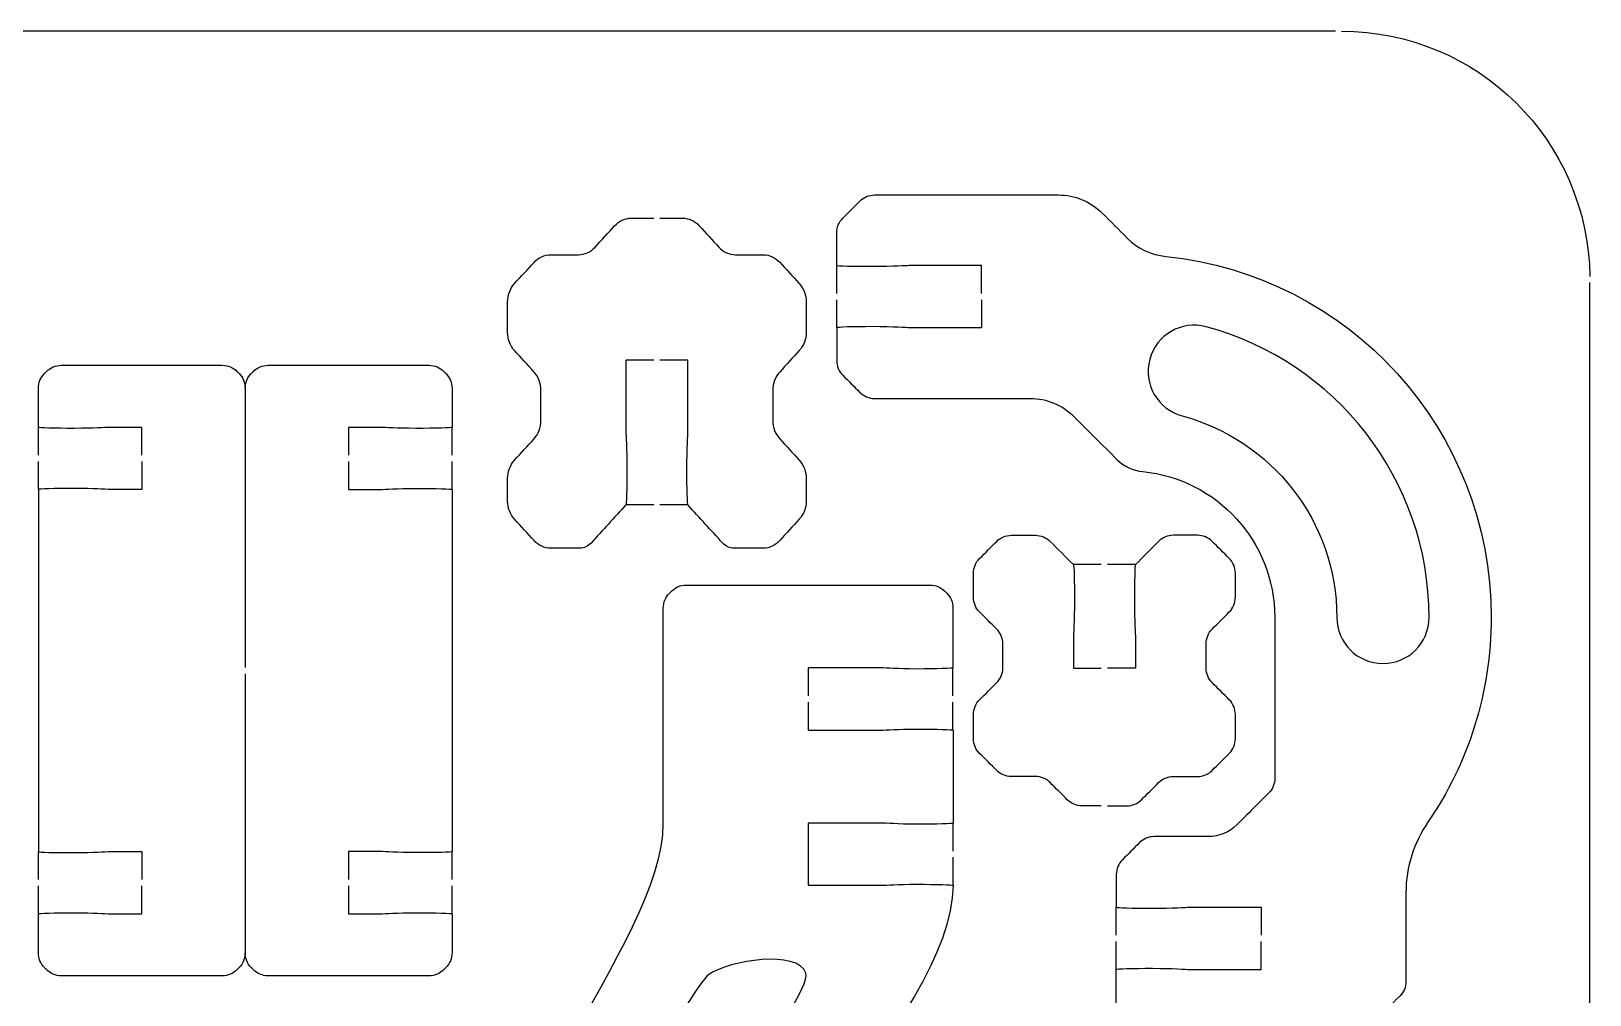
# Model space of a CAD drawing. Extents: x 0 to 265, y 230 to 450.
# Drawn here: x 189.7 to 265, y 403.4 to 450 of the extents above; entities that cross this region are included whole.
import ezdxf

# ---------------------------------------------------------------- set-up
doc = ezdxf.new("R2010")
doc.units = 0
doc.header["$MEASUREMENT"] = 0
doc.layers.add('DEFAULT', color=18, linetype='CONTINUOUS')

msp = doc.modelspace()

# ---------------------------------------------------------------- linework, layer by layer
at = {"layer": 'DEFAULT', "color": 1}
for points in [[(252.698, 450), (147.299, 450)], [(228.596, 437.321), (228.596, 438.672)], [(265, 242.15), (265, 437.85)], [(228.596, 435.67), (228.596, 437.021)], [(190.003, 429.507), (190.003, 430.858)], [(209.998, 429.507), (209.998, 430.858)], [(190.003, 427.856), (190.003, 429.207)], [(209.998, 427.856), (209.998, 429.207)], [(219.752, 427.108), (218.401, 427.108)], [(221.403, 427.108), (220.052, 427.108)], [(241.385, 424.226), (240.034, 424.226)], [(243.036, 424.226), (241.685, 424.226)], [(234.213, 417.883), (234.213, 419.234)], [(234.213, 416.232), (234.213, 417.583)], [(234.216, 410.383), (234.216, 411.734)], [(190.003, 409.011), (190.003, 410.358)], [(209.998, 409.011), (209.998, 410.358)], [(234.216, 408.732), (234.216, 410.083)], [(190.003, 407.36), (190.003, 408.711)], [(209.998, 407.36), (209.998, 408.711)], [(242.111, 406.319), (242.111, 407.67)], [(242.111, 404.668), (242.111, 406.019)]]:
    msp.add_lwpolyline(points, dxfattribs=at)
msp.add_open_spline([(252.998, 450), (259.577, 450), (264.918, 444.708), (265, 438.15)], degree=3, dxfattribs=at)
for points, knots in [([(235.596, 437.321), (235.596, 437.772), (235.596, 438.222), (235.596, 438.672), (234.429, 438.672), (233.263, 438.672), (232.096, 438.672), (232.004, 438.672), (231.313, 438.623), (230.346, 438.623), (229.38, 438.623), (228.596, 438.644), (228.596, 438.672), (228.596, 439.2), (228.596, 439.728), (228.596, 440.256), (228.596, 440.521), (228.702, 440.778), (228.889, 440.965), (229.166, 441.242), (229.442, 441.518), (229.718, 441.794), (229.905, 441.981), (230.159, 442.087), (230.424, 442.087), (233.385, 442.087), (236.346, 442.087), (239.307, 442.087), (240.104, 442.087), (240.866, 441.77), (241.431, 441.209), (241.837, 440.801), (242.244, 440.393), (242.651, 439.985), (243.149, 439.491), (243.801, 439.191), (244.5, 439.12), (253.337, 438.217), (260.23, 430.752), (260.23, 421.675), (260.23, 418.017), (259.108, 414.62), (257.193, 411.808), (256.505, 410.799), (256.11, 409.614), (256.11, 408.39), (256.11, 406.955), (256.11, 405.521), (256.11, 404.086), (256.11, 403.821), (256.004, 403.567), (255.817, 403.38), (255.401, 402.964), (254.984, 402.548), (254.568, 402.132), (254.004, 401.567), (253.242, 401.253), (252.444, 401.253), (249.608, 401.253), (246.772, 401.253), (243.935, 401.253), (243.671, 401.253), (243.417, 401.359), (243.23, 401.546), (242.953, 401.822), (242.677, 402.099), (242.401, 402.375), (242.214, 402.562), (242.108, 402.816), (242.108, 403.081), (242.108, 403.61), (242.108, 404.139), (242.111, 404.668), (242.111, 404.696), (242.895, 404.721), (243.861, 404.721), (244.828, 404.721), (245.519, 404.668), (245.611, 404.668), (246.777, 404.668), (247.944, 404.668), (249.111, 404.668), (249.111, 405.118), (249.111, 405.569), (249.111, 406.019)], [0, 0, 0, 0, 3.83, 3.83, 3.83, 13.75, 13.75, 13.75, 14.75, 14.75, 14.75, 15.75, 15.75, 15.75, 20.24, 20.24, 20.24, 21.24, 21.24, 21.24, 24.563402, 24.563402, 24.563402, 25.563402, 25.563402, 25.563402, 50.743402, 50.743402, 50.743402, 51.743402, 51.743402, 51.743402, 56.643657, 56.643657, 56.643657, 57.643657, 57.643657, 57.643657, 58.643657, 58.643657, 58.643657, 59.643657, 59.643657, 59.643657, 60.643657, 60.643657, 60.643657, 72.843657, 72.843657, 72.843657, 73.843657, 73.843657, 73.843657, 78.849973, 78.849973, 78.849973, 79.849973, 79.849973, 79.849973, 103.969973, 103.969973, 103.969973, 104.969973, 104.969973, 104.969973, 108.293375, 108.293375, 108.293375, 109.293375, 109.293375, 109.293375, 113.803375, 113.803375, 113.803375, 114.803375, 114.803375, 114.803375, 115.803375, 115.803375, 115.803375, 125.723375, 125.723375, 125.723375, 129.553375, 129.553375, 129.553375, 129.553375]), ([(219.752, 434.107), (219.302, 434.107), (218.852, 434.107), (218.401, 434.107), (218.401, 432.941), (218.401, 431.774), (218.401, 430.608), (218.401, 430.516), (218.451, 429.825), (218.451, 428.858), (218.451, 427.891), (218.429, 427.108), (218.401, 427.108), (217.84, 426.494), (217.279, 425.881), (216.718, 425.267), (216.574, 425.108), (216.38, 425.02), (216.175, 425.02), (215.706, 425.02), (215.237, 425.02), (214.768, 425.02), (214.468, 425.02), (214.178, 425.15), (213.967, 425.383), (213.65, 425.729), (213.334, 426.075), (213.018, 426.42), (212.806, 426.653), (212.686, 426.971), (212.686, 427.299), (212.686, 427.661), (212.686, 428.023), (212.686, 428.385), (212.686, 428.717), (212.806, 429.031), (213.021, 429.267), (213.336, 429.612), (213.652, 429.956), (213.967, 430.301), (214.178, 430.537), (214.298, 430.855), (214.298, 431.186), (214.298, 431.674), (214.298, 432.162), (214.298, 432.65), (214.298, 432.982), (214.178, 433.3), (213.967, 433.532), (213.652, 433.877), (213.336, 434.221), (213.021, 434.566), (212.806, 434.802), (212.686, 435.116), (212.686, 435.448), (212.686, 435.937), (212.686, 436.426), (212.686, 436.915), (212.686, 437.247), (212.81, 437.565), (213.021, 437.801), (213.335, 438.144), (213.649, 438.488), (213.963, 438.831), (214.178, 439.067), (214.468, 439.198), (214.771, 439.198), (215.217, 439.198), (215.662, 439.198), (216.108, 439.198), (216.408, 439.198), (216.697, 439.328), (216.912, 439.565), (217.228, 439.909), (217.543, 440.254), (217.858, 440.598), (218.073, 440.835), (218.362, 440.965), (218.666, 440.965), (219.028, 440.965), (219.39, 440.965), (219.752, 440.965)], [0, 0, 0, 0, 3.83, 3.83, 3.83, 13.75, 13.75, 13.75, 14.75, 14.75, 14.75, 15.75, 15.75, 15.75, 22.82116, 22.82116, 22.82116, 23.82116, 23.82116, 23.82116, 27.81116, 27.81116, 27.81116, 28.81116, 28.81116, 28.81116, 32.796094, 32.796094, 32.796094, 33.796094, 33.796094, 33.796094, 36.876094, 36.876094, 36.876094, 37.876094, 37.876094, 37.876094, 41.8469, 41.8469, 41.8469, 42.8469, 42.8469, 42.8469, 46.9969, 46.9969, 46.9969, 47.9969, 47.9969, 47.9969, 51.967706, 51.967706, 51.967706, 52.967706, 52.967706, 52.967706, 57.127706, 57.127706, 57.127706, 58.127706, 58.127706, 58.127706, 62.084384, 62.084384, 62.084384, 63.084384, 63.084384, 63.084384, 66.874384, 66.874384, 66.874384, 67.874384, 67.874384, 67.874384, 71.84519, 71.84519, 71.84519, 72.84519, 72.84519, 72.84519, 75.92519, 75.92519, 75.92519, 75.92519]), ([(220.052, 440.965), (220.416, 440.965), (220.779, 440.965), (221.142, 440.965), (221.446, 440.965), (221.735, 440.835), (221.95, 440.602), (222.265, 440.256), (222.58, 439.911), (222.896, 439.565), (223.107, 439.328), (223.4, 439.198), (223.7, 439.198), (224.146, 439.198), (224.591, 439.198), (225.037, 439.198), (225.337, 439.198), (225.626, 439.067), (225.838, 438.835), (226.153, 438.49), (226.468, 438.146), (226.783, 437.801), (226.998, 437.565), (227.118, 437.247), (227.118, 436.915), (227.118, 436.426), (227.118, 435.937), (227.118, 435.448), (227.118, 435.116), (226.998, 434.802), (226.787, 434.566), (226.47, 434.221), (226.154, 433.877), (225.838, 433.532), (225.626, 433.3), (225.506, 432.982), (225.506, 432.654), (225.506, 432.165), (225.506, 431.676), (225.506, 431.186), (225.506, 430.855), (225.626, 430.537), (225.838, 430.301), (226.153, 429.956), (226.468, 429.612), (226.783, 429.267), (226.998, 429.031), (227.118, 428.717), (227.118, 428.385), (227.118, 428.024), (227.118, 427.663), (227.118, 427.302), (227.118, 426.971), (226.998, 426.653), (226.783, 426.417), (226.468, 426.072), (226.153, 425.728), (225.838, 425.383), (225.626, 425.15), (225.337, 425.02), (225.037, 425.02), (224.568, 425.02), (224.099, 425.02), (223.629, 425.02), (223.425, 425.02), (223.227, 425.108), (223.083, 425.267), (222.523, 425.881), (221.963, 426.494), (221.403, 427.108), (221.375, 427.108), (221.35, 427.891), (221.35, 428.858), (221.35, 429.825), (221.403, 430.516), (221.403, 430.608), (221.403, 431.774), (221.403, 432.941), (221.403, 434.107), (220.953, 434.107), (220.503, 434.107), (220.052, 434.107)], [0, 0, 0, 0, 3.09, 3.09, 3.09, 4.09, 4.09, 4.09, 8.068191, 8.068191, 8.068191, 9.068191, 9.068191, 9.068191, 12.858191, 12.858191, 12.858191, 13.858191, 13.858191, 13.858191, 17.828997, 17.828997, 17.828997, 18.828997, 18.828997, 18.828997, 22.988997, 22.988997, 22.988997, 23.988997, 23.988997, 23.988997, 27.966559, 27.966559, 27.966559, 28.966559, 28.966559, 28.966559, 33.126559, 33.126559, 33.126559, 34.126559, 34.126559, 34.126559, 38.097365, 38.097365, 38.097365, 39.097365, 39.097365, 39.097365, 42.167365, 42.167365, 42.167365, 43.167365, 43.167365, 43.167365, 47.138171, 47.138171, 47.138171, 48.138171, 48.138171, 48.138171, 52.128171, 52.128171, 52.128171, 53.128171, 53.128171, 53.128171, 60.192588, 60.192588, 60.192588, 61.192588, 61.192588, 61.192588, 62.192588, 62.192588, 62.192588, 72.112588, 72.112588, 72.112588, 75.942588, 75.942588, 75.942588, 75.942588]), ([(235.596, 437.021), (235.596, 436.571), (235.596, 436.121), (235.596, 435.67), (234.429, 435.67), (233.263, 435.67), (232.096, 435.67), (232.004, 435.67), (231.313, 435.723), (230.346, 435.723), (229.38, 435.723), (228.596, 435.698), (228.593, 435.67), (228.593, 435.141), (228.593, 434.612), (228.593, 434.083), (228.593, 433.818), (228.699, 433.564), (228.886, 433.377), (229.162, 433.101), (229.438, 432.824), (229.715, 432.548), (229.902, 432.361), (230.156, 432.255), (230.42, 432.255), (232.93, 432.255), (235.439, 432.255), (237.949, 432.255), (238.746, 432.255), (239.508, 431.938), (240.072, 431.373), (240.764, 430.681), (241.455, 429.988), (242.147, 429.295), (242.482, 428.964), (242.923, 428.766), (243.388, 428.72), (246.969, 428.368), (249.767, 425.348), (249.767, 421.675), (249.769, 419.084), (249.771, 416.492), (249.774, 413.9), (249.774, 413.636), (249.668, 413.382), (249.477, 413.195), (248.969, 412.686), (248.461, 412.176), (247.953, 411.667), (247.576, 411.293), (247.068, 411.085), (246.539, 411.085), (245.672, 411.085), (244.805, 411.085), (243.939, 411.085), (243.674, 411.085), (243.42, 410.979), (243.233, 410.792), (242.957, 410.516), (242.681, 410.24), (242.404, 409.963), (242.217, 409.776), (242.111, 409.519), (242.111, 409.254), (242.111, 408.726), (242.111, 408.198), (242.111, 407.67), (242.111, 407.642), (242.895, 407.621), (243.861, 407.621), (244.828, 407.621), (245.519, 407.67), (245.611, 407.67), (246.777, 407.67), (247.944, 407.67), (249.111, 407.67), (249.111, 407.22), (249.111, 406.769), (249.111, 406.319)], [0, 0, 0, 0, 3.83, 3.83, 3.83, 13.75, 13.75, 13.75, 14.75, 14.75, 14.75, 15.76, 15.76, 15.76, 20.26, 20.26, 20.26, 21.26, 21.26, 21.26, 24.583402, 24.583402, 24.583402, 25.583402, 25.583402, 25.583402, 46.923402, 46.923402, 46.923402, 47.923402, 47.923402, 47.923402, 56.246052, 56.246052, 56.246052, 57.246052, 57.246052, 57.246052, 58.246052, 58.246052, 58.246052, 80.286061, 80.286061, 80.286061, 81.286061, 81.286061, 81.286061, 87.402539, 87.402539, 87.402539, 88.402539, 88.402539, 88.402539, 95.772539, 95.772539, 95.772539, 96.772539, 96.772539, 96.772539, 100.09594, 100.09594, 100.09594, 101.09594, 101.09594, 101.09594, 105.58594, 105.58594, 105.58594, 106.58594, 106.58594, 106.58594, 107.58594, 107.58594, 107.58594, 117.50594, 117.50594, 117.50594, 121.33594, 121.33594, 121.33594, 121.33594]), ([(246.453, 435.719), (252.651, 434.057), (257.227, 428.388), (257.227, 421.674), (257.227, 420.443), (256.232, 419.445), (255.001, 419.445), (253.77, 419.445), (252.771, 420.443), (252.771, 421.674), (252.771, 426.331), (249.6, 430.261), (245.299, 431.411), (244.111, 431.732), (243.405, 432.953), (243.723, 434.142), (244.044, 435.33), (245.264, 436.04), (246.453, 435.719)], [1, 1, 1, 1, 2, 2, 2, 3, 3, 3, 4, 4, 4, 5, 5, 5, 6, 6, 6, 7, 7, 7, 7]), ([(195.001, 429.507), (195.001, 429.958), (195.001, 430.408), (195.001, 430.858), (194.502, 430.858), (194.002, 430.858), (193.502, 430.858), (193.167, 430.858), (192.719, 430.809), (191.752, 430.809), (190.786, 430.809), (190.003, 430.83), (190.003, 430.858), (190.003, 431.489), (190.003, 432.119), (190.003, 432.749), (190.003, 433.014), (190.108, 433.268), (190.295, 433.458), (190.331, 433.494), (190.366, 433.529), (190.401, 433.564), (190.588, 433.751), (190.842, 433.857), (191.107, 433.857), (193.702, 433.857), (196.297, 433.857), (198.893, 433.857), (199.161, 433.857), (199.415, 433.751), (199.602, 433.564), (199.637, 433.529), (199.672, 433.494), (199.708, 433.458), (199.894, 433.268), (200, 433.014), (200, 432.749), (200, 428.251), (200, 423.753), (200, 419.255)], [0, 0, 0, 0, 3.83, 3.83, 3.83, 8.08, 8.08, 8.08, 9.08, 9.08, 9.08, 10.08, 10.08, 10.08, 15.44, 15.44, 15.44, 16.44, 16.44, 16.44, 16.864264, 16.864264, 16.864264, 17.864264, 17.864264, 17.864264, 39.934264, 39.934264, 39.934264, 40.934264, 40.934264, 40.934264, 41.358528, 41.358528, 41.358528, 42.358528, 42.358528, 42.358528, 80.608528, 80.608528, 80.608528, 80.608528]), ([(200, 432.749), (200, 433.014), (200.106, 433.271), (200.293, 433.458), (200.328, 433.494), (200.364, 433.529), (200.399, 433.564), (200.586, 433.751), (200.84, 433.857), (201.105, 433.857), (203.7, 433.857), (206.295, 433.857), (208.89, 433.857), (209.158, 433.857), (209.412, 433.751), (209.599, 433.564), (209.635, 433.529), (209.67, 433.494), (209.705, 433.458), (209.892, 433.271), (209.998, 433.014), (209.998, 432.749), (209.998, 432.119), (209.998, 431.489), (209.998, 430.858), (209.998, 430.83), (209.215, 430.809), (208.248, 430.809), (207.282, 430.809), (206.834, 430.858), (206.498, 430.858), (205.999, 430.858), (205.499, 430.858), (204.999, 430.858), (204.999, 430.408), (204.999, 429.958), (204.999, 429.507)], [0, 0, 0, 0, 1, 1, 1, 1.424264, 1.424264, 1.424264, 2.424264, 2.424264, 2.424264, 24.494264, 24.494264, 24.494264, 25.494264, 25.494264, 25.494264, 25.918528, 25.918528, 25.918528, 26.918528, 26.918528, 26.918528, 32.278528, 32.278528, 32.278528, 33.278528, 33.278528, 33.278528, 34.278528, 34.278528, 34.278528, 38.528528, 38.528528, 38.528528, 42.358528, 42.358528, 42.358528, 42.358528]), ([(195.001, 429.207), (195.001, 428.757), (195.001, 428.307), (195.001, 427.856), (194.502, 427.856), (194.002, 427.856), (193.502, 427.856), (193.167, 427.856), (192.719, 427.906), (191.752, 427.906), (190.786, 427.906), (190.003, 427.884), (190.003, 427.856), (190.003, 422.024), (190.003, 416.191), (190.003, 410.358), (190.003, 410.33), (190.786, 410.309), (191.752, 410.309), (192.719, 410.309), (193.167, 410.358), (193.502, 410.358), (194.002, 410.358), (194.502, 410.358), (195.001, 410.358), (195.001, 409.909), (195.001, 409.46), (195.001, 409.011)], [0, 0, 0, 0, 3.83, 3.83, 3.83, 8.08, 8.08, 8.08, 9.08, 9.08, 9.08, 10.08, 10.08, 10.08, 59.68, 59.68, 59.68, 60.68, 60.68, 60.68, 61.68, 61.68, 61.68, 65.93, 65.93, 65.93, 69.75, 69.75, 69.75, 69.75]), ([(204.999, 429.207), (204.999, 428.757), (204.999, 428.307), (204.999, 427.856), (205.499, 427.856), (205.999, 427.856), (206.498, 427.856), (206.834, 427.856), (207.282, 427.906), (208.248, 427.906), (209.215, 427.906), (209.998, 427.884), (209.998, 427.856), (209.998, 422.024), (209.998, 416.191), (209.998, 410.358), (209.998, 410.33), (209.215, 410.309), (208.248, 410.309), (207.282, 410.309), (206.834, 410.358), (206.498, 410.358), (205.999, 410.358), (205.499, 410.358), (204.999, 410.358), (204.999, 409.909), (204.999, 409.46), (204.999, 409.011)], [0, 0, 0, 0, 3.83, 3.83, 3.83, 8.08, 8.08, 8.08, 9.08, 9.08, 9.08, 10.08, 10.08, 10.08, 59.68, 59.68, 59.68, 60.68, 60.68, 60.68, 61.68, 61.68, 61.68, 65.93, 65.93, 65.93, 69.75, 69.75, 69.75, 69.75]), ([(241.385, 412.57), (241.073, 412.57), (240.761, 412.57), (240.45, 412.57), (240.182, 412.57), (239.928, 412.676), (239.741, 412.867), (239.464, 413.142), (239.188, 413.417), (238.912, 413.692), (238.725, 413.883), (238.471, 413.988), (238.206, 413.988), (237.817, 413.988), (237.428, 413.988), (237.038, 413.988), (236.77, 413.988), (236.516, 414.091), (236.329, 414.281), (236.053, 414.556), (235.777, 414.832), (235.5, 415.107), (235.313, 415.297), (235.208, 415.551), (235.208, 415.816), (235.208, 416.206), (235.208, 416.597), (235.208, 416.987), (235.208, 417.252), (235.313, 417.506), (235.5, 417.696), (235.777, 417.971), (236.053, 418.246), (236.329, 418.522), (236.516, 418.712), (236.622, 418.966), (236.622, 419.231), (236.622, 419.621), (236.622, 420.012), (236.622, 420.402), (236.622, 420.667), (236.516, 420.921), (236.329, 421.111), (236.053, 421.386), (235.777, 421.661), (235.5, 421.937), (235.313, 422.127), (235.208, 422.381), (235.208, 422.646), (235.208, 423.035), (235.208, 423.424), (235.208, 423.813), (235.208, 424.078), (235.313, 424.332), (235.5, 424.522), (235.777, 424.798), (236.053, 425.073), (236.329, 425.348), (236.516, 425.538), (236.77, 425.641), (237.038, 425.641), (237.428, 425.641), (237.817, 425.641), (238.206, 425.641), (238.471, 425.641), (238.725, 425.538), (238.912, 425.348), (239.286, 424.974), (239.66, 424.6), (240.034, 424.226), (240.072, 424.191), (240.086, 423.443), (240.086, 422.476), (240.086, 421.51), (240.034, 420.818), (240.034, 420.727), (240.034, 420.227), (240.034, 419.727), (240.034, 419.227), (240.484, 419.227), (240.934, 419.227), (241.385, 419.227)], [0, 0, 0, 0, 2.65, 2.65, 2.65, 3.65, 3.65, 3.65, 6.966338, 6.966338, 6.966338, 7.966338, 7.966338, 7.966338, 11.276338, 11.276338, 11.276338, 12.276338, 12.276338, 12.276338, 15.592677, 15.592677, 15.592677, 16.592677, 16.592677, 16.592677, 19.912677, 19.912677, 19.912677, 20.912677, 20.912677, 20.912677, 24.229015, 24.229015, 24.229015, 25.229015, 25.229015, 25.229015, 28.549015, 28.549015, 28.549015, 29.549015, 29.549015, 29.549015, 32.865353, 32.865353, 32.865353, 33.865353, 33.865353, 33.865353, 37.175353, 37.175353, 37.175353, 38.175353, 38.175353, 38.175353, 41.491692, 41.491692, 41.491692, 42.491692, 42.491692, 42.491692, 45.801692, 45.801692, 45.801692, 46.801692, 46.801692, 46.801692, 51.298891, 51.298891, 51.298891, 52.298891, 52.298891, 52.298891, 53.298891, 53.298891, 53.298891, 57.548891, 57.548891, 57.548891, 61.378891, 61.378891, 61.378891, 61.378891]), ([(241.685, 412.57), (241.997, 412.57), (242.31, 412.57), (242.623, 412.57), (242.887, 412.57), (243.142, 412.676), (243.328, 412.867), (243.605, 413.142), (243.881, 413.417), (244.157, 413.692), (244.344, 413.883), (244.598, 413.988), (244.867, 413.988), (245.257, 413.988), (245.647, 413.988), (246.038, 413.988), (246.302, 413.988), (246.556, 414.091), (246.743, 414.281), (247.02, 414.556), (247.296, 414.832), (247.572, 415.107), (247.759, 415.297), (247.865, 415.551), (247.865, 415.816), (247.865, 416.206), (247.865, 416.597), (247.865, 416.987), (247.865, 417.252), (247.759, 417.506), (247.572, 417.696), (247.296, 417.971), (247.02, 418.246), (246.743, 418.522), (246.556, 418.712), (246.451, 418.966), (246.451, 419.231), (246.451, 419.621), (246.451, 420.012), (246.451, 420.402), (246.451, 420.667), (246.556, 420.921), (246.743, 421.111), (247.02, 421.386), (247.296, 421.661), (247.572, 421.937), (247.759, 422.127), (247.865, 422.381), (247.865, 422.646), (247.865, 423.035), (247.865, 423.424), (247.865, 423.813), (247.865, 424.078), (247.759, 424.332), (247.572, 424.522), (247.296, 424.798), (247.02, 425.073), (246.743, 425.348), (246.556, 425.538), (246.302, 425.641), (246.038, 425.641), (245.647, 425.641), (245.257, 425.641), (244.867, 425.641), (244.598, 425.641), (244.344, 425.538), (244.157, 425.348), (243.784, 424.974), (243.41, 424.6), (243.036, 424.226), (243, 424.191), (242.986, 423.443), (242.986, 422.476), (242.986, 421.51), (243.036, 420.818), (243.036, 420.727), (243.036, 420.227), (243.036, 419.727), (243.036, 419.227), (242.585, 419.227), (242.135, 419.227), (241.685, 419.227)], [0, 0, 0, 0, 2.66, 2.66, 2.66, 3.66, 3.66, 3.66, 6.976338, 6.976338, 6.976338, 7.976338, 7.976338, 7.976338, 11.296338, 11.296338, 11.296338, 12.296338, 12.296338, 12.296338, 15.612677, 15.612677, 15.612677, 16.612677, 16.612677, 16.612677, 19.932677, 19.932677, 19.932677, 20.932677, 20.932677, 20.932677, 24.249015, 24.249015, 24.249015, 25.249015, 25.249015, 25.249015, 28.569015, 28.569015, 28.569015, 29.569015, 29.569015, 29.569015, 32.885353, 32.885353, 32.885353, 33.885353, 33.885353, 33.885353, 37.195353, 37.195353, 37.195353, 38.195353, 38.195353, 38.195353, 41.511692, 41.511692, 41.511692, 42.511692, 42.511692, 42.511692, 45.831692, 45.831692, 45.831692, 46.831692, 46.831692, 46.831692, 51.328891, 51.328891, 51.328891, 52.328891, 52.328891, 52.328891, 53.328891, 53.328891, 53.328891, 57.578891, 57.578891, 57.578891, 61.408891, 61.408891, 61.408891, 61.408891]), ([(222.289, 327.477), (222.289, 327.926), (222.289, 328.375), (222.289, 328.824), (221.79, 328.824), (221.292, 328.824), (220.793, 328.824), (220.458, 328.831), (220.006, 328.775), (219.04, 328.775), (218.077, 328.775), (217.29, 328.803), (217.29, 328.828), (216.916, 329.201), (216.542, 329.573), (216.168, 329.946), (215.981, 330.137), (215.875, 330.391), (215.875, 330.655), (215.876, 339.297), (215.878, 347.939), (215.879, 356.581), (215.879, 358.736), (215.007, 360.793), (213.473, 362.303), (211.645, 364.099), (210.693, 366.603), (210.693, 369.165), (210.693, 375.245), (210.693, 381.326), (210.693, 387.407), (210.693, 396.237), (220.214, 405.945), (220.211, 411.731), (220.214, 412.38), (220.214, 420.229), (220.211, 422.131), (220.211, 422.399), (220.317, 422.649), (220.504, 422.84), (220.539, 422.874), (220.574, 422.908), (220.61, 422.942), (220.797, 423.132), (221.051, 423.238), (221.319, 423.238), (225.249, 423.238), (229.179, 423.238), (233.108, 423.238), (233.373, 423.238), (233.627, 423.132), (233.814, 422.945), (233.849, 422.91), (233.885, 422.875), (233.92, 422.84), (234.107, 422.653), (234.213, 422.399), (234.213, 422.131), (234.213, 421.165), (234.213, 420.2), (234.213, 419.234), (234.206, 419.206), (233.426, 419.185), (232.463, 419.181), (231.496, 419.185), (231.052, 419.234), (230.713, 419.234), (229.548, 419.234), (228.382, 419.234), (227.217, 419.234), (227.217, 418.784), (227.217, 418.334), (227.217, 417.883)], [0, 0, 0, 0, 3.82, 3.82, 3.82, 8.06, 8.06, 8.06, 9.06, 9.06, 9.06, 10.06, 10.06, 10.06, 14.550134, 14.550134, 14.550134, 15.550134, 15.550134, 15.550134, 89.040134, 89.040134, 89.040134, 90.040134, 90.040134, 90.040134, 91.040134, 91.040134, 91.040134, 142.750134, 142.750134, 142.750134, 143.750134, 143.750134, 143.750134, 144.750134, 144.750134, 144.750134, 145.750134, 145.750134, 145.750134, 146.167387, 146.167387, 146.167387, 147.167387, 147.167387, 147.167387, 180.587387, 180.587387, 180.587387, 181.587387, 181.587387, 181.587387, 182.011651, 182.011651, 182.011651, 183.011651, 183.011651, 183.011651, 191.221651, 191.221651, 191.221651, 192.221651, 192.221651, 192.221651, 193.221651, 193.221651, 193.221651, 203.131651, 203.131651, 203.131651, 206.961651, 206.961651, 206.961651, 206.961651]), ([(200, 418.956), (200, 414.459), (200, 409.962), (200, 405.465), (200, 405.201), (199.894, 404.943), (199.708, 404.756), (199.672, 404.721), (199.637, 404.686), (199.602, 404.65), (199.415, 404.463), (199.161, 404.358), (198.893, 404.358), (196.297, 404.358), (193.702, 404.358), (191.107, 404.358), (190.842, 404.358), (190.588, 404.463), (190.401, 404.65), (190.366, 404.686), (190.331, 404.721), (190.295, 404.756), (190.108, 404.943), (190.003, 405.201), (190.003, 405.465), (190.003, 406.096), (190.003, 406.726), (190.003, 407.356), (190.003, 407.384), (190.786, 407.406), (191.752, 407.406), (192.719, 407.406), (193.167, 407.356), (193.502, 407.356), (194.002, 407.356), (194.502, 407.356), (195.001, 407.356), (195.001, 407.808), (195.001, 408.259), (195.001, 408.711)], [0, 0, 0, 0, 38.24, 38.24, 38.24, 39.24, 39.24, 39.24, 39.664264, 39.664264, 39.664264, 40.664264, 40.664264, 40.664264, 62.734264, 62.734264, 62.734264, 63.734264, 63.734264, 63.734264, 64.158528, 64.158528, 64.158528, 65.158528, 65.158528, 65.158528, 70.518528, 70.518528, 70.518528, 71.518528, 71.518528, 71.518528, 72.518528, 72.518528, 72.518528, 76.768528, 76.768528, 76.768528, 80.608528, 80.608528, 80.608528, 80.608528]), ([(227.214, 417.583), (227.214, 417.133), (227.214, 416.683), (227.214, 416.232), (228.38, 416.232), (229.547, 416.232), (230.713, 416.232), (231.048, 416.232), (231.496, 416.282), (232.466, 416.282), (233.433, 416.278), (234.216, 416.26), (234.216, 416.229), (234.216, 414.73), (234.216, 413.232), (234.216, 411.734), (234.209, 411.702), (233.43, 411.685), (232.463, 411.685), (231.496, 411.685), (231.048, 411.734), (230.713, 411.734), (229.547, 411.734), (228.38, 411.734), (227.214, 411.734), (227.214, 410.733), (227.214, 409.733), (227.214, 408.732), (228.381, 408.732), (229.549, 408.732), (230.717, 408.732), (231.048, 408.732), (231.496, 408.781), (232.463, 408.781), (233.433, 408.781), (234.216, 408.757), (234.216, 408.732), (234.216, 402.368), (222.31, 391.912), (222.31, 388.909), (222.299, 388.881), (221.52, 388.86), (220.56, 388.857), (219.594, 388.86), (219.146, 388.909), (218.81, 388.909), (218.309, 388.909), (217.809, 388.909), (217.308, 388.909), (217.309, 387.909), (217.31, 386.908), (217.311, 385.907), (217.81, 385.907), (218.308, 385.907), (218.807, 385.907), (219.146, 385.907), (219.594, 385.957), (220.56, 385.953), (221.523, 385.957), (222.306, 385.939), (222.306, 385.907), (222.68, 385.533), (223.054, 385.159), (223.428, 384.786), (223.615, 384.595), (223.721, 384.341), (223.721, 384.076), (223.722, 378.788), (223.723, 373.5), (223.725, 368.212), (223.725, 366.663), (224.345, 365.178), (225.45, 364.088), (226.554, 362.998), (227.122, 361.474), (227.122, 359.922), (227.122, 351.944), (227.122, 343.967), (227.122, 335.989), (227.122, 335.725), (227.228, 335.467), (227.415, 335.28), (227.747, 334.947), (228.08, 334.615), (228.413, 334.282), (228.6, 334.095), (228.706, 333.841), (228.706, 333.576), (228.706, 330.27), (228.706, 326.963), (228.706, 323.656), (228.706, 323.392), (228.6, 323.138), (228.413, 322.947), (228.039, 322.574), (227.665, 322.202), (227.291, 321.829), (227.284, 321.797), (226.505, 321.779), (225.538, 321.779), (224.571, 321.779), (224.123, 321.825), (223.788, 321.829), (223.29, 321.829), (222.791, 321.829), (222.292, 321.829), (222.291, 320.828), (222.29, 319.827), (222.289, 318.827), (222.79, 318.825), (223.291, 318.824), (223.792, 318.823), (224.123, 318.823), (224.571, 318.876), (225.538, 318.876), (226.508, 318.876), (227.291, 318.851), (227.291, 318.827), (227.665, 318.453), (228.039, 318.079), (228.413, 317.705), (228.6, 317.514), (228.706, 317.26), (228.706, 316.996), (228.706, 312.336), (228.706, 307.675), (228.706, 303.015), (228.706, 302.751), (228.812, 302.497), (228.999, 302.31), (229.275, 302.033), (229.551, 301.757), (229.828, 301.481), (230.015, 301.29), (230.12, 301.036), (230.12, 300.771), (230.12, 299.295), (230.12, 297.818), (230.12, 296.341), (230.12, 294.485), (230.858, 292.707), (232.17, 291.391), (233.505, 290.056), (234.839, 288.722), (236.174, 287.387), (236.859, 286.703), (236.859, 285.599), (236.174, 284.911), (235.493, 284.233), (234.386, 284.23), (233.701, 284.914), (232.918, 285.697), (231.652, 285.697), (230.872, 284.911), (230.092, 284.131), (230.096, 282.868), (230.872, 282.085), (231.616, 281.34), (232.287, 280.815), (232.287, 279.245), (232.279, 279.213), (231.503, 279.196), (230.537, 279.196), (229.57, 279.196), (229.122, 279.241), (228.787, 279.245), (228.288, 279.244), (227.79, 279.243), (227.291, 279.241), (227.291, 278.791), (227.291, 278.341), (227.291, 277.89)], [0, 0, 0, 0, 3.83, 3.83, 3.83, 13.75, 13.75, 13.75, 14.75, 14.75, 14.75, 15.75, 15.75, 15.75, 28.49, 28.49, 28.49, 29.49, 29.49, 29.49, 30.49, 30.49, 30.49, 40.41, 40.41, 40.41, 48.92, 48.92, 48.92, 58.85, 58.85, 58.85, 59.85, 59.85, 59.85, 60.85, 60.85, 60.85, 61.85, 61.85, 61.85, 62.85, 62.85, 62.85, 63.85, 63.85, 63.85, 68.11, 68.11, 68.11, 76.620006, 76.620006, 76.620006, 80.860006, 80.860006, 80.860006, 81.860006, 81.860006, 81.860006, 82.860006, 82.860006, 82.860006, 87.357205, 87.357205, 87.357205, 88.357205, 88.357205, 88.357205, 133.327206, 133.327206, 133.327206, 134.327206, 134.327206, 134.327206, 135.327206, 135.327206, 135.327206, 203.167206, 203.167206, 203.167206, 204.167206, 204.167206, 204.167206, 208.16943, 208.16943, 208.16943, 209.16943, 209.16943, 209.16943, 237.28943, 237.28943, 237.28943, 238.28943, 238.28943, 238.28943, 242.779564, 242.779564, 242.779564, 243.779564, 243.779564, 243.779564, 244.779564, 244.779564, 244.779564, 249.019564, 249.019564, 249.019564, 257.52957, 257.52957, 257.52957, 261.789582, 261.789582, 261.789582, 262.789582, 262.789582, 262.789582, 263.789582, 263.789582, 263.789582, 268.286781, 268.286781, 268.286781, 269.286781, 269.286781, 269.286781, 308.916781, 308.916781, 308.916781, 309.916781, 309.916781, 309.916781, 313.240183, 313.240183, 313.240183, 314.240183, 314.240183, 314.240183, 326.800183, 326.800183, 326.800183, 327.800183, 327.800183, 327.800183, 343.851507, 343.851507, 343.851507, 344.851507, 344.851507, 344.851507, 345.851507, 345.851507, 345.851507, 346.851507, 346.851507, 346.851507, 347.851507, 347.851507, 347.851507, 348.851507, 348.851507, 348.851507, 349.851507, 349.851507, 349.851507, 350.851507, 350.851507, 350.851507, 355.091518, 355.091518, 355.091518, 358.921518, 358.921518, 358.921518, 358.921518]), ([(204.999, 408.711), (204.999, 408.259), (204.999, 407.808), (204.999, 407.356), (205.499, 407.356), (205.999, 407.356), (206.498, 407.356), (206.834, 407.356), (207.282, 407.406), (208.248, 407.406), (209.215, 407.406), (209.998, 407.384), (209.998, 407.356), (209.998, 406.726), (209.998, 406.096), (209.998, 405.465), (209.998, 405.201), (209.892, 404.943), (209.705, 404.756), (209.67, 404.721), (209.635, 404.686), (209.599, 404.65), (209.412, 404.463), (209.158, 404.358), (208.89, 404.358), (206.295, 404.358), (203.7, 404.358), (201.105, 404.358), (200.84, 404.358), (200.586, 404.463), (200.399, 404.65), (200.364, 404.686), (200.328, 404.721), (200.293, 404.756), (200.106, 404.943), (200, 405.201), (200, 405.465)], [0, 0, 0, 0, 3.84, 3.84, 3.84, 8.09, 8.09, 8.09, 9.09, 9.09, 9.09, 10.09, 10.09, 10.09, 15.45, 15.45, 15.45, 16.45, 16.45, 16.45, 16.874264, 16.874264, 16.874264, 17.874264, 17.874264, 17.874264, 39.944264, 39.944264, 39.944264, 40.944264, 40.944264, 40.944264, 41.368528, 41.368528, 41.368528, 42.368528, 42.368528, 42.368528, 42.368528]), ([(227.107, 404.479), (227.45, 403.442), (220.246, 393.787), (218.955, 393.173), (218.81, 393.102), (217.043, 392.541), (216.746, 393.169), (216.277, 394.161), (221.544, 403.802), (222.408, 404.416), (223.396, 405.114), (226.723, 405.633), (227.107, 404.479)], [1, 1, 1, 1, 2, 2, 2, 3, 3, 3, 4, 4, 4, 5, 5, 5, 5])]:
    msp.add_open_spline(points, degree=3, knots=knots, dxfattribs=at)

doc.saveas('drawing.dxf')
